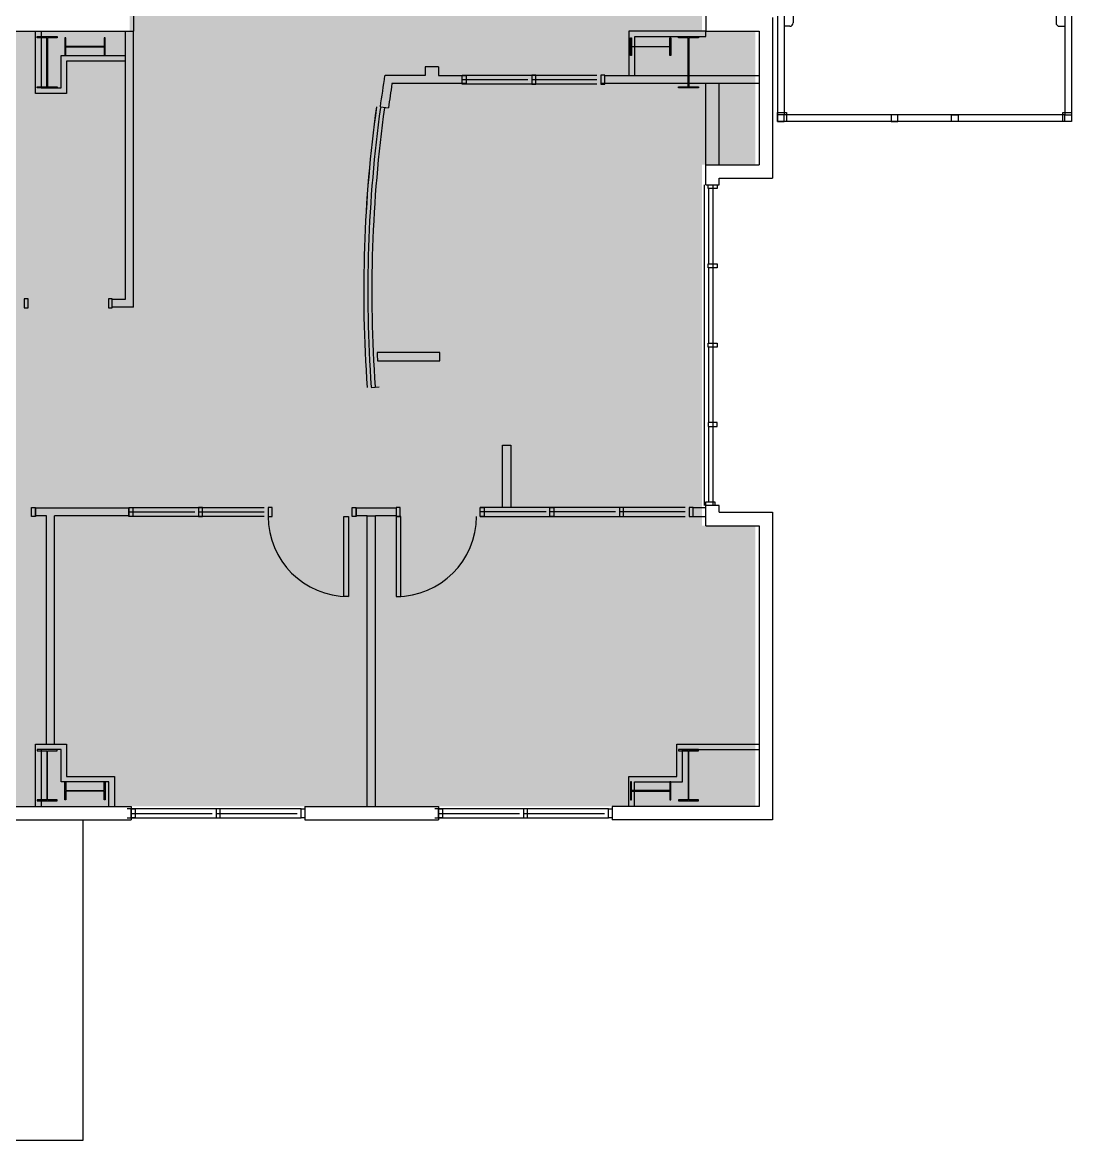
# Model space of a CAD drawing. Header units: inches. Extents: x 69173478 to 69175804, y 27696061 to 27697563.
# Drawn here: x 69175205 to 69175676, y 27696061 to 27696563 of the extents above; entities that cross this region are included whole.
import ezdxf

# ---------------------------------------------------------------- set-up
doc = ezdxf.new("R2010")
doc.units = ezdxf.units.IN
doc.header["$LTSCALE"] = 0.5
doc.header["$MEASUREMENT"] = 0
for name, color, linetype in [('A-DOOR', 2, 'Continuous'), ('A-FLOR', 3, 'Continuous'), ('A-GLAZ', 1, 'Continuous'), ('A-SITE', 3, 'Continuous'), ('A-WALL', 5, 'Continuous'), ('Rooms-Category-Color', 7, 'Continuous'), ('Rooms-College-Color', 7, 'Continuous'), ('Rooms-Department-Color', 7, 'Continuous'), ('Rooms-Division-Color', 7, 'Continuous')]:
    doc.layers.add(name, color=color, linetype=linetype)

msp = doc.modelspace()

# ---------------------------------------------------------------- hatches: boundary and pattern name
at = {"layer": 'Rooms-Category-Color', "true_color": 0xfa9ba3}
msp.add_hatch(color=241, dxfattribs=at).paths.add_polyline_path([(69174897.78, 27697422.84), (69175469.78, 27697422.84), (69175469.78, 27697302.84), (69175509.78, 27697302.84), (69175509.78, 27696558.84), (69175533.78, 27696558.84), (69175533.78, 27696498.84), (69175509.78, 27696498.84), (69175509.78, 27696336.84), (69175533.78, 27696336.84), (69175533.78, 27696210.84), (69174384.78, 27696210.84), (69174384.78, 27696228.84), (69174363.69, 27696228.84), (69174363.69, 27696526.84), (69174345.78, 27696526.84), (69174345.78, 27696558.84), (69174651.78, 27696558.84), (69174651.78, 27696630.84), (69174862.78, 27696630.84), (69174862.78, 27696660.84), (69174915.78, 27696660.84), (69174915.78, 27696558.84), (69175252.78, 27696558.84), (69175252.78, 27696783.84), (69175218.11, 27696783.84), (69175218.11, 27696846.84), (69175218.78, 27696846.84), (69175218.78, 27696855.84), (69175164.28, 27696855.84), (69175164.28, 27696875.13), (69175102.28, 27696875.13), (69175102.28, 27696969.84), (69174921.78, 27696969.84), (69174921.78, 27697179.84), (69174897.78, 27697179.84)])
at = {"layer": 'Rooms-College-Color', "true_color": 0xadadad}
msp.add_hatch(color=253, dxfattribs=at).paths.add_polyline_path([(69174897.78, 27697422.84), (69175469.78, 27697422.84), (69175469.78, 27697302.84), (69175509.78, 27697302.84), (69175509.78, 27696558.84), (69175533.78, 27696558.84), (69175533.78, 27696498.84), (69175509.78, 27696498.84), (69175509.78, 27696336.84), (69175533.78, 27696336.84), (69175533.78, 27696210.84), (69174384.78, 27696210.84), (69174384.78, 27696228.84), (69174363.69, 27696228.84), (69174363.69, 27696526.84), (69174345.78, 27696526.84), (69174345.78, 27696558.84), (69174651.78, 27696558.84), (69174651.78, 27696630.84), (69174862.78, 27696630.84), (69174862.78, 27696660.84), (69174915.78, 27696660.84), (69174915.78, 27696558.84), (69175252.78, 27696558.84), (69175252.78, 27696783.84), (69175218.11, 27696783.84), (69175218.11, 27696846.84), (69175218.78, 27696846.84), (69175218.78, 27696855.84), (69175164.28, 27696855.84), (69175164.28, 27696875.13), (69175102.28, 27696875.13), (69175102.28, 27696969.84), (69174921.78, 27696969.84), (69174921.78, 27697179.84), (69174897.78, 27697179.84)])
at = {"layer": 'Rooms-Department-Color', "true_color": 0x80bc67}
msp.add_hatch(color=83, dxfattribs=at).paths.add_polyline_path([(69174897.78, 27697422.84), (69175469.78, 27697422.84), (69175469.78, 27697302.84), (69175509.78, 27697302.84), (69175509.78, 27696558.84), (69175533.78, 27696558.84), (69175533.78, 27696498.84), (69175509.78, 27696498.84), (69175509.78, 27696336.84), (69175533.78, 27696336.84), (69175533.78, 27696210.84), (69174384.78, 27696210.84), (69174384.78, 27696228.84), (69174363.69, 27696228.84), (69174363.69, 27696526.84), (69174345.78, 27696526.84), (69174345.78, 27696558.84), (69174651.78, 27696558.84), (69174651.78, 27696630.84), (69174862.78, 27696630.84), (69174862.78, 27696660.84), (69174915.78, 27696660.84), (69174915.78, 27696558.84), (69175252.78, 27696558.84), (69175252.78, 27696783.84), (69175218.11, 27696783.84), (69175218.11, 27696846.84), (69175218.78, 27696846.84), (69175218.78, 27696855.84), (69175164.28, 27696855.84), (69175164.28, 27696875.13), (69175102.28, 27696875.13), (69175102.28, 27696969.84), (69174921.78, 27696969.84), (69174921.78, 27697179.84), (69174897.78, 27697179.84)])
at = {"layer": 'Rooms-Division-Color', "true_color": 0x80bc67}
msp.add_hatch(color=83, dxfattribs=at).paths.add_polyline_path([(69174897.78, 27697422.84), (69175469.78, 27697422.84), (69175469.78, 27697302.84), (69175509.78, 27697302.84), (69175509.78, 27696558.84), (69175533.78, 27696558.84), (69175533.78, 27696498.84), (69175509.78, 27696498.84), (69175509.78, 27696336.84), (69175533.78, 27696336.84), (69175533.78, 27696210.84), (69174384.78, 27696210.84), (69174384.78, 27696228.84), (69174363.69, 27696228.84), (69174363.69, 27696526.84), (69174345.78, 27696526.84), (69174345.78, 27696558.84), (69174651.78, 27696558.84), (69174651.78, 27696630.84), (69174862.78, 27696630.84), (69174862.78, 27696660.84), (69174915.78, 27696660.84), (69174915.78, 27696558.84), (69175252.78, 27696558.84), (69175252.78, 27696783.84), (69175218.11, 27696783.84), (69175218.11, 27696846.84), (69175218.78, 27696846.84), (69175218.78, 27696855.84), (69175164.28, 27696855.84), (69175164.28, 27696875.13), (69175102.28, 27696875.13), (69175102.28, 27696969.84), (69174921.78, 27696969.84), (69174921.78, 27697179.84), (69174897.78, 27697179.84)])

# ---------------------------------------------------------------- linework, layer by layer
at = {"layer": 'A-DOOR'}
for points in [[(69175351.03, 27696341.03), (69175351.03, 27696305.03), (69175349.03, 27696305.03), (69175349.03, 27696341.03)], [(69175372.53, 27696341.03), (69175372.53, 27696305.03), (69175374.53, 27696305.03), (69175374.53, 27696341.03)]]:
    msp.add_lwpolyline(points, close=True, dxfattribs=at)
for centre, start, end in [((69175351.03, 27696341.03), 180, 270), ((69175372.53, 27696341.03), 270, 0)]:
    msp.add_arc(centre, 36, start, end, dxfattribs=at)
at = {"layer": 'A-FLOR'}
for points in [[(69175215.66, 27696533.84), (69175215.66, 27696555.84), (69175211.28, 27696555.84), (69175211.28, 27696556.34), (69175220.28, 27696556.34), (69175220.28, 27696555.84), (69175215.91, 27696555.84), (69175215.91, 27696533.84), (69175220.28, 27696533.84), (69175220.28, 27696533.34), (69175211.28, 27696533.34), (69175211.28, 27696533.84)], [(69175224.16, 27696551.75), (69175241.41, 27696551.75), (69175241.41, 27696547.84), (69175241.78, 27696547.84), (69175241.78, 27696555.84), (69175241.41, 27696555.84), (69175241.41, 27696551.94), (69175224.16, 27696551.94), (69175224.16, 27696555.84), (69175223.78, 27696555.84), (69175223.78, 27696547.84), (69175224.16, 27696547.84)], [(69175495.41, 27696551.75), (69175478.16, 27696551.75), (69175478.16, 27696547.84), (69175477.78, 27696547.84), (69175477.78, 27696555.84), (69175478.16, 27696555.84), (69175478.16, 27696551.94), (69175495.41, 27696551.94), (69175495.41, 27696555.84), (69175495.78, 27696555.84), (69175495.78, 27696547.84), (69175495.41, 27696547.84)], [(69175503.66, 27696533.84), (69175503.66, 27696555.84), (69175499.28, 27696555.84), (69175499.28, 27696556.34), (69175508.28, 27696556.34), (69175508.28, 27696555.84), (69175503.91, 27696555.84), (69175503.91, 27696533.84), (69175508.28, 27696533.84), (69175508.28, 27696533.34), (69175499.28, 27696533.34), (69175499.28, 27696533.84)], [(69175215.66, 27696235.84), (69175215.66, 27696213.84), (69175211.28, 27696213.84), (69175211.28, 27696213.34), (69175220.28, 27696213.34), (69175220.28, 27696213.84), (69175215.91, 27696213.84), (69175215.91, 27696235.84), (69175220.28, 27696235.84), (69175220.28, 27696236.34), (69175211.28, 27696236.34), (69175211.28, 27696235.84)], [(69175503.66, 27696235.84), (69175503.66, 27696213.84), (69175499.28, 27696213.84), (69175499.28, 27696213.34), (69175508.28, 27696213.34), (69175508.28, 27696213.84), (69175503.91, 27696213.84), (69175503.91, 27696235.84), (69175508.28, 27696235.84), (69175508.28, 27696236.34), (69175499.28, 27696236.34), (69175499.28, 27696235.84)], [(69175224.16, 27696217.94), (69175241.41, 27696217.94), (69175241.41, 27696221.84), (69175241.78, 27696221.84), (69175241.78, 27696213.84), (69175241.41, 27696213.84), (69175241.41, 27696217.75), (69175224.16, 27696217.75), (69175224.16, 27696213.84), (69175223.78, 27696213.84), (69175223.78, 27696221.84), (69175224.16, 27696221.84)], [(69175495.41, 27696217.94), (69175478.16, 27696217.94), (69175478.16, 27696221.84), (69175477.78, 27696221.84), (69175477.78, 27696213.84), (69175478.16, 27696213.84), (69175478.16, 27696217.75), (69175495.41, 27696217.75), (69175495.41, 27696213.84), (69175495.78, 27696213.84), (69175495.78, 27696221.84), (69175495.41, 27696221.84)]]:
    msp.add_lwpolyline(points, close=True, dxfattribs=at)
at = {"layer": 'A-GLAZ'}
for p, q in [((69175402.16, 27696539.01), (69175462.66, 27696539.01)), ((69175402.16, 27696537.01), (69175431.66, 27696537.01)), ((69175462.66, 27696535.01), (69175402.16, 27696535.01)), ((69175433.41, 27696537.01), (69175462.66, 27696537.01)), ((69175510.85, 27696489.84), (69175510.85, 27696345.84)), ((69175512.85, 27696454.28), (69175512.85, 27696488.09)), ((69175514.85, 27696345.84), (69175514.85, 27696489.84)), ((69175512.85, 27696418.72), (69175512.85, 27696452.53)), ((69175512.85, 27696383.15), (69175512.85, 27696416.97)), ((69175512.85, 27696347.59), (69175512.85, 27696381.4)), ((69175252.53, 27696345.03), (69175313.28, 27696345.03)), ((69175252.53, 27696343.03), (69175282.03, 27696343.03)), ((69175283.78, 27696343.03), (69175313.28, 27696343.03)), ((69175502.28, 27696345.03), (69175410.28, 27696345.03)), ((69175439.78, 27696343.03), (69175410.28, 27696343.03)), ((69175471.03, 27696343.03), (69175441.53, 27696343.03)), ((69175502.28, 27696343.03), (69175472.78, 27696343.03)), ((69175313.28, 27696341.03), (69175252.53, 27696341.03)), ((69175410.28, 27696341.03), (69175502.28, 27696341.03)), ((69175329.79, 27696209.72), (69175251.79, 27696209.72)), ((69175253.54, 27696207.72), (69175289.92, 27696207.72)), ((69175291.67, 27696207.72), (69175328.04, 27696207.72)), ((69175467.79, 27696209.72), (69175389.79, 27696209.72)), ((69175391.54, 27696207.72), (69175427.92, 27696207.72)), ((69175429.67, 27696207.72), (69175466.04, 27696207.72)), ((69175251.79, 27696205.72), (69175329.79, 27696205.72)), ((69175389.79, 27696205.72), (69175467.79, 27696205.72))]:
    msp.add_line(p, q, dxfattribs=at)
for radius in [603.62, 603.63, 601.81, 600]:
    msp.add_arc((69175961.56, 27696441.84), radius, 172.09664, 184.085, dxfattribs=at)
at = {"layer": 'A-SITE'}
for p, q in [((69175668.78, 27696766.47), (69175668.78, 27696562.47)), ((69175672.78, 27696746.98), (69175672.78, 27696521.22)), ((69175675.78, 27696743.98), (69175675.78, 27696521.22)), ((69175543.78, 27696623.99), (69175543.78, 27696518.22)), ((69175546.78, 27696625.55), (69175546.78, 27696521.22)), ((69175546.78, 27696625.55), (69175546.78, 27696521.22)), ((69175550.78, 27696627.63), (69175550.78, 27696562.47)), ((69175549.28, 27696560.97), (69175546.78, 27696560.97)), ((69175670.28, 27696560.97), (69175672.78, 27696560.97)), ((69175672.78, 27696521.22), (69175546.78, 27696521.22)), ((69175675.78, 27696518.22), (69175546.78, 27696518.22))]:
    msp.add_line(p, q, dxfattribs=at)
for points in [[(69175543.78, 27696522.22), (69175547.78, 27696522.22), (69175547.78, 27696518.22), (69175543.78, 27696518.22)], [(69175543.78, 27696521.22), (69175543.78, 27696518.22), (69175546.78, 27696518.22), (69175546.78, 27696521.22)], [(69175594.78, 27696521.22), (69175594.78, 27696518.22), (69175597.78, 27696518.22), (69175597.78, 27696521.22)], [(69175624.78, 27696521.22), (69175624.78, 27696518.22), (69175621.78, 27696518.22), (69175621.78, 27696521.22)], [(69175671.78, 27696522.22), (69175675.78, 27696522.22), (69175675.78, 27696518.22), (69175671.78, 27696518.22)], [(69175675.78, 27696521.22), (69175675.78, 27696518.22), (69175672.78, 27696518.22), (69175672.78, 27696521.22)]]:
    msp.add_lwpolyline(points, close=True, dxfattribs=at)
msp.add_lwpolyline([(69175231.78, 27696204.84), (69175231.78, 27696060.84), (69174911.78, 27696060.84), (69174911.78, 27696204.84)], dxfattribs=at)
for centre, start, end in [((69175549.28, 27696562.47), 270, 0), ((69175670.28, 27696562.47), 180, 270)]:
    msp.add_arc(centre, 1.5, start, end, dxfattribs=at)
at = {"layer": 'A-WALL'}
for p, q in [((69175254.53, 27696783.84), (69175254.53, 27696558.84)), ((69175511.53, 27696603.34), (69175511.53, 27696558.84)), ((69175541.53, 27696564.84), (69175541.53, 27696492.84)), ((69174917.53, 27696558.84), (69175254.53, 27696558.84)), ((69175210.53, 27696530.84), (69175210.53, 27696558.84)), ((69175213.03, 27696558.84), (69175213.03, 27696533.34)), ((69175250.91, 27696438.47), (69175250.91, 27696558.84)), ((69175254.53, 27696434.84), (69175254.53, 27696558.84)), ((69175511.53, 27696558.84), (69175477.03, 27696558.84)), ((69175477.03, 27696558.84), (69175477.03, 27696538.84)), ((69175511.53, 27696558.84), (69175535.53, 27696558.84)), ((69175511.53, 27696556.34), (69175511.53, 27696558.84)), ((69175535.53, 27696558.84), (69175535.53, 27696498.84)), ((69175479.6, 27696538.84), (69175479.6, 27696556.34)), ((69175479.6, 27696556.34), (69175511.53, 27696556.34)), ((69175222.03, 27696533.34), (69175222.03, 27696547.84)), ((69175222.03, 27696547.84), (69175250.91, 27696547.84)), ((69175250.91, 27696545.34), (69175224.53, 27696545.34)), ((69175224.53, 27696545.34), (69175224.53, 27696530.84)), ((69175391.53, 27696542.84), (69175385.53, 27696542.84)), ((69175385.53, 27696542.84), (69175385.53, 27696538.84)), ((69175391.53, 27696542.84), (69175391.53, 27696538.84)), ((69175385.53, 27696538.84), (69175367.53, 27696538.84)), ((69175391.53, 27696538.84), (69175403.91, 27696538.84)), ((69175466.16, 27696538.84), (69175535.53, 27696538.84)), ((69175477.03, 27696538.84), (69175479.6, 27696538.84)), ((69175535.53, 27696538.84), (69175535.53, 27696535.22)), ((69175213.03, 27696533.34), (69175222.03, 27696533.34)), ((69175403.91, 27696535.22), (69175370.62, 27696535.22)), ((69175535.53, 27696535.22), (69175464.41, 27696535.22)), ((69175511.53, 27696498.84), (69175511.53, 27696535.22)), ((69175517.53, 27696498.84), (69175517.53, 27696535.22)), ((69175224.53, 27696530.84), (69175210.53, 27696530.84)), ((69175365.42, 27696524.84), (69175369.01, 27696524.34)), ((69175511.53, 27696498.84), (69175535.53, 27696498.84)), ((69175511.53, 27696489.84), (69175511.53, 27696498.84)), ((69175517.53, 27696492.84), (69175541.53, 27696492.84)), ((69175517.53, 27696489.84), (69175517.53, 27696492.84)), ((69175511.53, 27696489.84), (69175517.53, 27696489.84)), ((69175245.03, 27696434.84), (69175245.03, 27696438.47)), ((69175245.03, 27696438.47), (69175250.91, 27696438.47)), ((69175254.53, 27696434.84), (69175245.03, 27696434.84)), ((69175392.11, 27696414.49), (69175363.94, 27696414.49)), ((69175392.11, 27696410.84), (69175392.11, 27696414.49)), ((69175364.11, 27696410.84), (69175392.11, 27696410.84)), ((69175361.22, 27696398.84), (69175364.84, 27696399.1)), ((69175420.28, 27696345.03), (69175420.28, 27696373.03)), ((69175420.28, 27696373.03), (69175423.91, 27696373.03)), ((69175423.91, 27696373.03), (69175423.91, 27696345.03)), ((69175210.53, 27696344.84), (69175252.53, 27696344.84)), ((69175210.53, 27696341.22), (69175210.53, 27696344.84)), ((69175252.53, 27696344.84), (69175252.53, 27696341.22)), ((69175354.53, 27696344.84), (69175372.53, 27696344.84)), ((69175354.53, 27696341.22), (69175354.53, 27696344.84)), ((69175372.53, 27696344.84), (69175372.53, 27696341.22)), ((69175423.91, 27696345.03), (69175420.28, 27696345.03)), ((69175505.78, 27696345.03), (69175511.53, 27696345.03)), ((69175517.53, 27696345.84), (69175511.53, 27696345.84)), ((69175511.53, 27696336.84), (69175511.53, 27696345.84)), ((69175517.53, 27696342.84), (69175517.53, 27696345.84)), ((69175517.53, 27696342.84), (69175541.53, 27696342.84)), ((69175541.53, 27696342.84), (69175541.53, 27696204.84)), ((69175215.53, 27696341.22), (69175210.53, 27696341.22)), ((69175215.53, 27696238.84), (69175215.53, 27696341.22)), ((69175219.16, 27696238.84), (69175219.16, 27696341.22)), ((69175252.53, 27696341.22), (69175219.16, 27696341.22)), ((69175359.53, 27696341.22), (69175354.53, 27696341.22)), ((69175359.53, 27696210.84), (69175359.53, 27696341.22)), ((69175359.53, 27696341.22), (69175363.16, 27696341.22)), ((69175363.16, 27696210.84), (69175363.16, 27696341.22)), ((69175372.53, 27696341.22), (69175363.16, 27696341.22)), ((69175505.78, 27696341.03), (69175511.53, 27696341.03)), ((69175511.53, 27696336.84), (69175535.53, 27696336.84)), ((69175535.53, 27696336.84), (69175535.53, 27696210.84)), ((69175210.53, 27696210.84), (69175210.53, 27696238.84)), ((69175210.53, 27696238.84), (69175224.53, 27696238.84)), ((69175224.53, 27696238.84), (69175224.53, 27696224.34)), ((69175498.53, 27696224.34), (69175498.53, 27696238.84)), ((69175498.53, 27696238.84), (69175535.53, 27696238.84)), ((69175222.03, 27696236.34), (69175213.03, 27696236.34)), ((69175213.03, 27696236.34), (69175213.03, 27696210.84)), ((69175222.03, 27696221.84), (69175222.03, 27696236.34)), ((69175501.03, 27696221.84), (69175501.03, 27696236.34)), ((69175501.03, 27696236.34), (69175535.53, 27696236.34)), ((69175243.53, 27696221.84), (69175222.03, 27696221.84)), ((69175224.53, 27696224.34), (69175246.03, 27696224.34)), ((69175243.53, 27696210.84), (69175243.53, 27696221.84)), ((69175246.03, 27696224.34), (69175246.03, 27696210.84)), ((69175477.03, 27696210.84), (69175477.03, 27696224.34)), ((69175477.03, 27696224.34), (69175498.53, 27696224.34)), ((69175479.53, 27696210.84), (69175479.53, 27696221.84)), ((69175479.53, 27696221.84), (69175501.03, 27696221.84)), ((69175181.53, 27696210.84), (69175253.54, 27696210.84)), ((69175253.54, 27696210.84), (69175253.54, 27696204.84)), ((69175331.54, 27696210.84), (69175391.54, 27696210.84)), ((69175331.54, 27696210.84), (69175331.54, 27696204.84)), ((69175391.54, 27696210.84), (69175391.54, 27696204.84)), ((69175535.53, 27696210.84), (69175469.54, 27696210.84)), ((69175469.54, 27696210.84), (69175469.54, 27696204.84)), ((69175479.53, 27696210.84), (69175477.03, 27696210.84)), ((69175181.53, 27696204.84), (69175253.54, 27696204.84)), ((69175331.54, 27696204.84), (69175391.54, 27696204.84)), ((69175541.53, 27696204.84), (69175469.54, 27696204.84))]:
    msp.add_line(p, q, dxfattribs=at)
for points in [[(69175403.91, 27696535.01), (69175402.16, 27696535.01), (69175402.16, 27696539.01), (69175403.91, 27696539.01)], [(69175433.41, 27696535.01), (69175435.16, 27696535.01), (69175435.16, 27696539.01), (69175433.41, 27696539.01)], [(69175464.41, 27696535.01), (69175466.16, 27696535.01), (69175466.16, 27696539.01), (69175464.41, 27696539.01)], [(69175516.6, 27696489.84), (69175516.6, 27696488.09), (69175512.6, 27696488.09), (69175512.6, 27696489.84)], [(69175516.6, 27696454.28), (69175516.6, 27696452.53), (69175512.6, 27696452.53), (69175512.6, 27696454.28)], [(69175205.53, 27696434.65), (69175207.28, 27696434.65), (69175207.28, 27696438.65), (69175205.53, 27696438.65)], [(69175243.28, 27696434.65), (69175245.03, 27696434.65), (69175245.03, 27696438.65), (69175243.28, 27696438.65)], [(69175516.6, 27696418.72), (69175516.6, 27696416.97), (69175512.6, 27696416.97), (69175512.6, 27696418.72)], [(69175516.6, 27696381.4), (69175516.6, 27696383.15), (69175512.6, 27696383.15), (69175512.6, 27696381.4)], [(69175515.53, 27696347.59), (69175515.53, 27696345.84), (69175511.53, 27696345.84), (69175511.53, 27696347.59)], [(69175210.53, 27696341.03), (69175208.78, 27696341.03), (69175208.78, 27696345.03), (69175210.53, 27696345.03)], [(69175254.28, 27696341.03), (69175252.53, 27696341.03), (69175252.53, 27696345.03), (69175254.28, 27696345.03)], [(69175283.78, 27696341.03), (69175285.53, 27696341.03), (69175285.53, 27696345.03), (69175283.78, 27696345.03)], [(69175315.03, 27696341.03), (69175316.78, 27696341.03), (69175316.78, 27696345.03), (69175315.03, 27696345.03)], [(69175354.53, 27696341.03), (69175352.78, 27696341.03), (69175352.78, 27696345.03), (69175354.53, 27696345.03)], [(69175372.53, 27696341.03), (69175374.28, 27696341.03), (69175374.28, 27696345.03), (69175372.53, 27696345.03)], [(69175412.03, 27696341.03), (69175410.28, 27696341.03), (69175410.28, 27696345.03), (69175412.03, 27696345.03)], [(69175443.28, 27696341.03), (69175441.53, 27696341.03), (69175441.53, 27696345.03), (69175443.28, 27696345.03)], [(69175472.78, 27696341.03), (69175474.53, 27696341.03), (69175474.53, 27696345.03), (69175472.78, 27696345.03)], [(69175504.03, 27696341.03), (69175505.78, 27696341.03), (69175505.78, 27696345.03), (69175504.03, 27696345.03)], [(69175255.29, 27696205.72), (69175253.54, 27696205.72), (69175253.54, 27696209.72), (69175255.29, 27696209.72)], [(69175291.67, 27696205.72), (69175293.42, 27696205.72), (69175293.42, 27696209.72), (69175291.67, 27696209.72)], [(69175331.54, 27696205.72), (69175329.79, 27696205.72), (69175329.79, 27696209.72), (69175331.54, 27696209.72)], [(69175393.29, 27696205.72), (69175391.54, 27696205.72), (69175391.54, 27696209.72), (69175393.29, 27696209.72)], [(69175429.67, 27696205.72), (69175431.42, 27696205.72), (69175431.42, 27696209.72), (69175429.67, 27696209.72)], [(69175469.54, 27696205.72), (69175467.79, 27696205.72), (69175467.79, 27696209.72), (69175469.54, 27696209.72)]]:
    msp.add_lwpolyline(points, close=True, dxfattribs=at)
for centre, radius, start, end in [((69172337.12, 27696970.37), 3060.9, 351.63058, 351.89538), ((69175963.31, 27696441.84), 600, 171.04695, 172.09928), ((69175963.31, 27696441.84), 600, 182.61054, 182.9616)]:
    msp.add_arc(centre, radius, start, end, dxfattribs=at)

doc.saveas('drawing.dxf')
